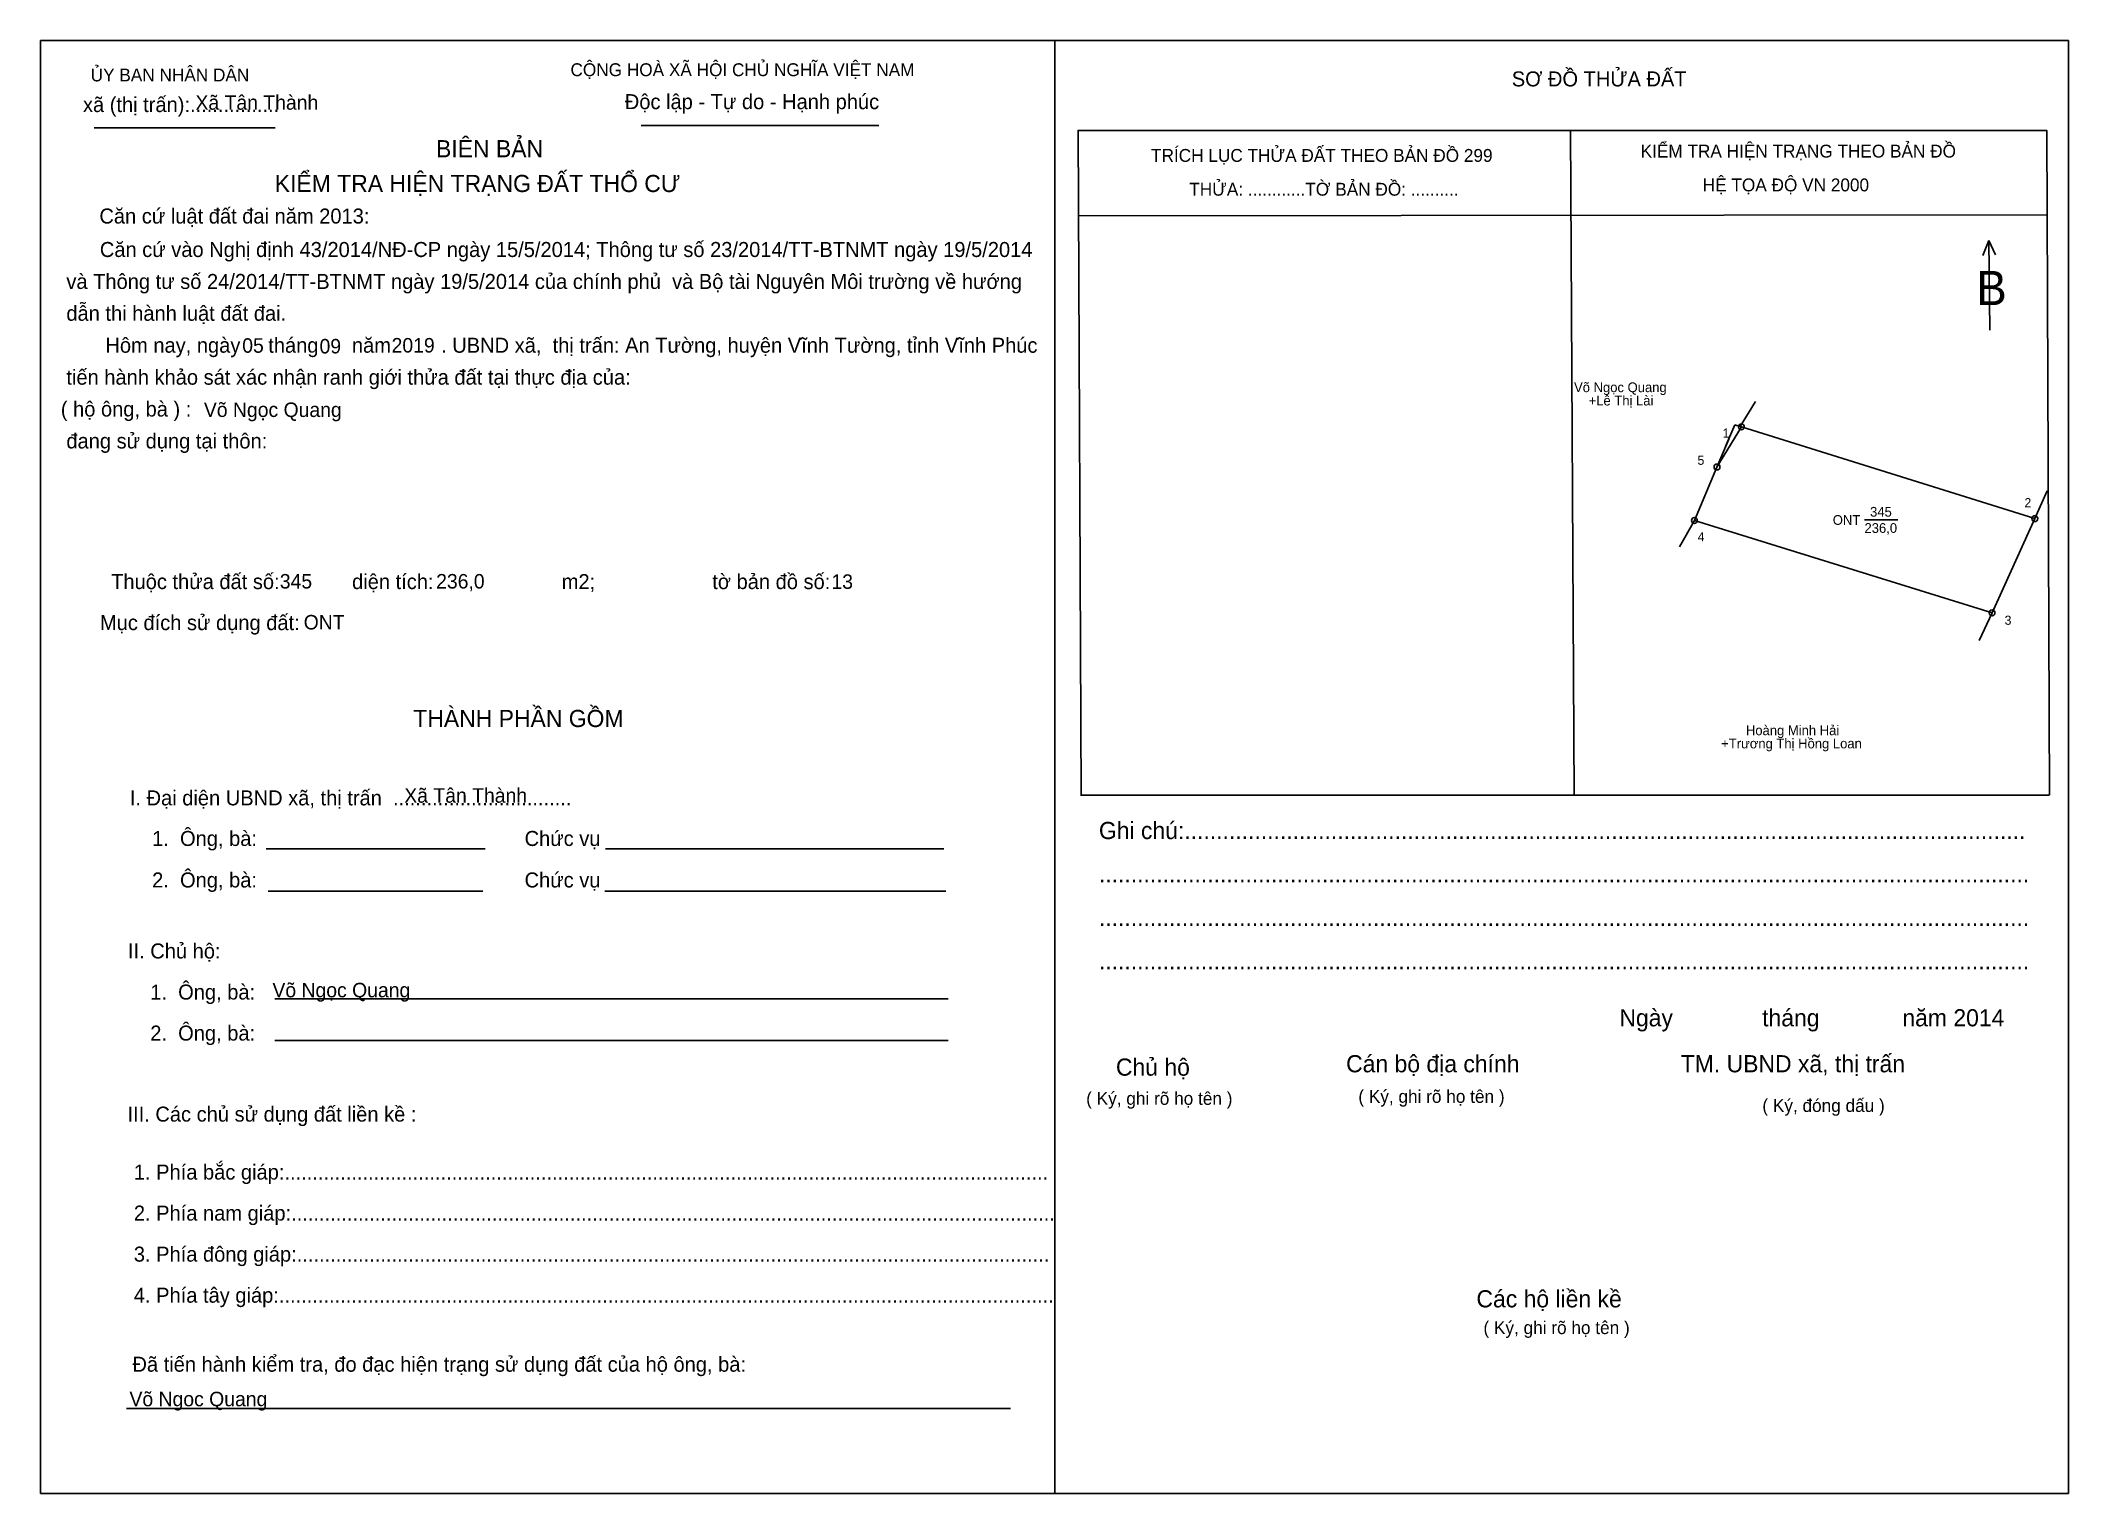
# Model space of a CAD drawing. Extents: x 540432 to 540606, y 1835208 to 1835332.
import ezdxf

# ---------------------------------------------------------------- set-up
doc = ezdxf.new("R2010")
doc.units = 0
for name, color, linetype in [('bbhtNoiDung', 7, 'Continuous'), ('bbhtTemplate', 7, 'Continuous'), ('CanhThua', 7, 'Continuous'), ('MocDinhThua', 7, 'Continuous'), ('NhanDiaChinhThua', 7, 'Continuous'), ('NhanTuCan', 7, 'Continuous'), ('RauThua', 7, 'Continuous'), ('SoHieuDinhThua', 7, 'Continuous')]:
    doc.layers.add(name, color=color, linetype=linetype)

msp = doc.modelspace()

# ---------------------------------------------------------------- linework, layer by layer
at = {"layer": 'bbhtTemplate'}
for p, q in [((540436.73, 1835324.97), (540452.26, 1835324.97)), ((540483.65, 1835325.17), (540504.02, 1835325.17)), ((540563.36, 1835324.76), (540563.65, 1835267.74)), ((540521.12, 1835317.43), (540604.19, 1835317.51)), ((540599.22, 1835315.32), (540598.72, 1835314.04)), ((540599.22, 1835315.32), (540599.8, 1835314.08)), ((540599.22, 1835315.32), (540599.3, 1835307.62)), ((540451.47, 1835263.14), (540470.27, 1835263.14)), ((540480.58, 1835263.14), (540509.61, 1835263.14)), ((540451.64, 1835259.5), (540470.06, 1835259.5)), ((540480.54, 1835259.5), (540509.77, 1835259.5)), ((540452.22, 1835250.27), (540509.98, 1835250.27)), ((540452.22, 1835246.7), (540509.98, 1835246.7)), ((540439.5, 1835215.15), (540515.32, 1835215.15))]:
    msp.add_line(p, q, dxfattribs=at)
for points in [[(540432.13, 1835207.86), (540432.13, 1835332.46), (540519.13, 1835332.46), (540519.13, 1835207.86)], [(540606.05, 1835207.86), (540606.05, 1835332.46), (540519.13, 1835332.46), (540519.13, 1835207.86)]]:
    msp.add_lwpolyline(points, close=True, dxfattribs=at)
for points in [[(540521.37, 1835267.74), (540521.12, 1835324.76), (540604.19, 1835324.76), (540604.44, 1835267.74)], [(540604.39, 1835267.74), (540521.33, 1835267.74)]]:
    msp.add_lwpolyline(points, dxfattribs=at)
at = {"layer": 'CanhThua'}
for p, q in [((540575.91, 1835295.89), (540578, 1835299.33)), ((540578, 1835299.33), (540603.17, 1835291.46)), ((540573.97, 1835291.3), (540575.91, 1835295.89)), ((540603.17, 1835291.46), (540599.5, 1835283.38)), ((540599.5, 1835283.38), (540573.97, 1835291.3))]:
    msp.add_line(p, q, dxfattribs=at)
at = {"layer": 'MocDinhThua'}
for centre in [(540578, 1835299.33), (540575.91, 1835295.89), (540573.97, 1835291.3), (540603.17, 1835291.46), (540599.5, 1835283.38)]:
    msp.add_circle(centre, 0.25, dxfattribs=at)
at = {"layer": 'NhanDiaChinhThua'}
msp.add_line((540588.56, 1835291.35), (540591.42, 1835291.35), dxfattribs=at)
at = {"layer": 'RauThua'}
for p, q in [((540577.9, 1835299.36), (540579.2, 1835301.5)), ((540577.43, 1835299.51), (540576.65, 1835297.65)), ((540577.9, 1835299.36), (540577.43, 1835299.51)), ((540578, 1835299.33), (540577.9, 1835299.36)), ((540578, 1835299.33), (540577.9, 1835299.36)), ((540577.9, 1835299.36), (540577.9, 1835299.36)), ((540575.91, 1835295.89), (540576.92, 1835298.29)), ((540603.17, 1835291.46), (540604.23, 1835293.85)), ((540573.97, 1835291.3), (540572.68, 1835289.04)), ((540599.5, 1835283.38), (540598.4, 1835281.01))]:
    msp.add_line(p, q, dxfattribs=at)

# ---------------------------------------------------------------- texts
at = {"layer": 'bbhtNoiDung'}
for s, height, p in [('Xã Tân Thành', 1.2423, (540445.42, 1835326.53)), ('05', 1.242, (540449.43, 1835305.69)), ('09', 1.242, (540456.06, 1835305.63)), ('2019', 1.242, (540462.24, 1835305.71)), ('Võ Ngọc Quang', 1.2423, (540446.14, 1835300.18)), ('345', 1.242, (540452.65, 1835285.47)), ('236,0', 1.242, (540466.06, 1835285.47)), ('13', 1.242, (540499.96, 1835285.44)), ('ONT', 1.242, (540454.7, 1835281.96)), ('Xã Tân Thành', 1.2423, (540463.33, 1835267.1)), ('Võ Ngọc Quang', 1.2423, (540452.02, 1835250.41)), ('Võ Ngọc Quang', 1.2423, (540439.76, 1835215.34))]:
    msp.add_text(s, height=height, dxfattribs=at).set_placement(p)
at = {"layer": 'bbhtTemplate'}
for s, height, p in [('ỦY BAN NHÂN DÂN', 1.1031, (540436.43, 1835328.96)), ('CỘNG HOÀ XÃ HỘI CHỦ NGHĨA VIỆT NAM', 1.1031, (540477.58, 1835329.41)), ('SƠ ĐỒ THỬA ĐẤT', 1.2869, (540558.31, 1835328.53)), ('Độc lập - Tự do - Hạnh phúc', 1.2869, (540482.24, 1835326.58)), ('xã (thị trấn):................', 1.2869, (540435.77, 1835326.33)), ('BIÊN BẢN', 1.471, (540466.05, 1835322.45)), ('TRÍCH LỤC THỬA ĐẤT THEO BẢN ĐỒ 299', 1.1031, (540527.37, 1835322.06)), ('KIỂM TRA HIỆN TRẠNG THEO BẢN ĐỒ', 1.1031, (540569.36, 1835322.43)), ('KIỂM TRA HIỆN TRẠNG ĐẤT THỔ CƯ', 1.4709, (540452.22, 1835319.47)), ('        THỬA: ............TỜ BẢN ĐỒ: ..........', 1.1031, (540527.37, 1835319.16)), ('             HỆ TỌA ĐỘ VN 2000', 1.1031, (540569.36, 1835319.53)), ('Căn cứ luật đất đai năm 2013:', 1.2869, (540437.18, 1835316.77)), ('       Căn cứ vào Nghị định 43/2014/NĐ-CP ngày 15/5/2014; Thông tư số 23/2014/TT-BTNMT ngày 19/5/2014', 1.28692, (540433.87, 1835313.9)), (' và Thông tư số 24/2014/TT-BTNMT ngày 19/5/2014 của chính phủ  và Bộ tài Nguyên Môi trường về hướng', 1.2869, (540433.87, 1835311.16)), ('B', 2.94, (540598.14, 1835309.77)), (' dẫn thi hành luật đất đai.', 1.2869, (540433.87, 1835308.43)), ('        Hôm nay, ngày     tháng      năm         . UBND xã,  thị trấn: An Tường, huyện Vĩnh Tường, tỉnh Vĩnh Phúc', 1.28692, (540433.87, 1835305.69)), (' tiến hành khảo sát xác nhận ranh giới thửa đất tại thực địa của:', 1.2869, (540433.87, 1835302.95)), ('( hộ ông, bà ) :', 1.2869, (540433.87, 1835300.22)), (' đang sử dụng tại thôn:', 1.2869, (540433.87, 1835297.48)), ('  Thuộc thửa đất số:             diện tích:                       m2;                     tờ bản đồ số:', 1.28692, (540437.23, 1835285.42)), ('Mục đích sử dụng đất:', 1.2869, (540437.23, 1835281.9)), ('THÀNH PHẦN GỒM', 1.4709, (540464.1, 1835273.59)), ('I. Đại diện UBND xã, thị trấn  ................................', 1.2869, (540439.79, 1835266.87)), ('Ghi chú:....................................................................................................................................', 1.47093, (540522.9, 1835263.98)), ('    1.  Ông, bà:                                                Chức vụ', 1.2869, (540439.79, 1835263.39)), ('    2.  Ông, bà:                                                Chức vụ', 1.2869, (540439.79, 1835259.83)), ('..................................................................................................................................................', 1.47093, (540522.9, 1835260.26)), ('..................................................................................................................................................', 1.47093, (540522.9, 1835256.53)), ('II. Chủ hộ:', 1.2869, (540439.63, 1835253.74)), ('    1.  Ông, bà:', 1.2869, (540439.63, 1835250.22)), ('..................................................................................................................................................', 1.47093, (540522.9, 1835252.8)), ('    2.  Ông, bà:', 1.2869, (540439.63, 1835246.7)), ('Ngày              tháng             năm 2014', 1.4709, (540567.54, 1835247.92)), ('Chủ hộ', 1.471, (540524.36, 1835243.69)), ('Cán bộ địa chính', 1.4709, (540544.1, 1835243.98)), ('TM. UBND xã, thị trấn', 1.4709, (540572.8, 1835243.98)), ('III. Các chủ sử dụng đất liền kề :', 1.2869, (540439.59, 1835239.75)), ('( Ký, ghi rõ họ tên )', 1.1031, (540521.81, 1835241.19)), ('( Ký, ghi rõ họ tên )', 1.1031, (540545.15, 1835241.36)), ('( Ký, đóng dấu )', 1.1031, (540579.8, 1835240.58)), ('    1. Phía bắc giáp:.........................................................................................................................................', 1.28692, (540438.22, 1835234.78)), ('    2. Phía nam giáp:.........................................................................................................................................', 1.28692, (540438.22, 1835231.26)), ('    3. Phía đông giáp:.......................................................................................................................................', 1.28692, (540438.22, 1835227.74)), ('    4. Phía tây giáp:...........................................................................................................................................', 1.28692, (540438.22, 1835224.22)), ('Các hộ liền kề', 1.4709, (540555.28, 1835223.82)), ('( Ký, ghi rõ họ tên )', 1.1031, (540555.88, 1835221.53)), ('    Đã tiến hành kiểm tra, đo đạc hiện trạng sử dụng đất của hộ ông, bà:', 1.2869, (540438.1, 1835218.3))]:
    msp.add_text(s, height=height, dxfattribs=at).set_placement(p)
at = {"layer": 'NhanDiaChinhThua'}
for s, p in [('ONT', (540585.84, 1835290.93)), ('345', (540589.04, 1835291.63)), ('236,0', (540588.56, 1835290.24))]:
    msp.add_text(s, height=0.835, dxfattribs=at).set_placement(p)
at = {"layer": 'NhanTuCan'}
for s, p in [('Võ Ngọc Quang', (540563.65, 1835302.31)), ('+Lê Thị Lài', (540564.9, 1835301.17)), ('+Trương Thị Hồng Loan', (540576.27, 1835271.76)), ('Hoàng Minh Hải', (540578.39, 1835272.89))]:
    msp.add_text(s, height=0.8349, dxfattribs=at).set_placement(p)
at = {"layer": 'SoHieuDinhThua'}
for s, p in [('1', (540576.39, 1835298.41)), ('5', (540574.24, 1835296.08)), ('2', (540602.28, 1835292.44)), ('4', (540574.25, 1835289.51)), ('3', (540600.58, 1835282.36))]:
    msp.add_text(s, height=0.783, dxfattribs=at).set_placement(p)

doc.saveas('drawing.dxf')
